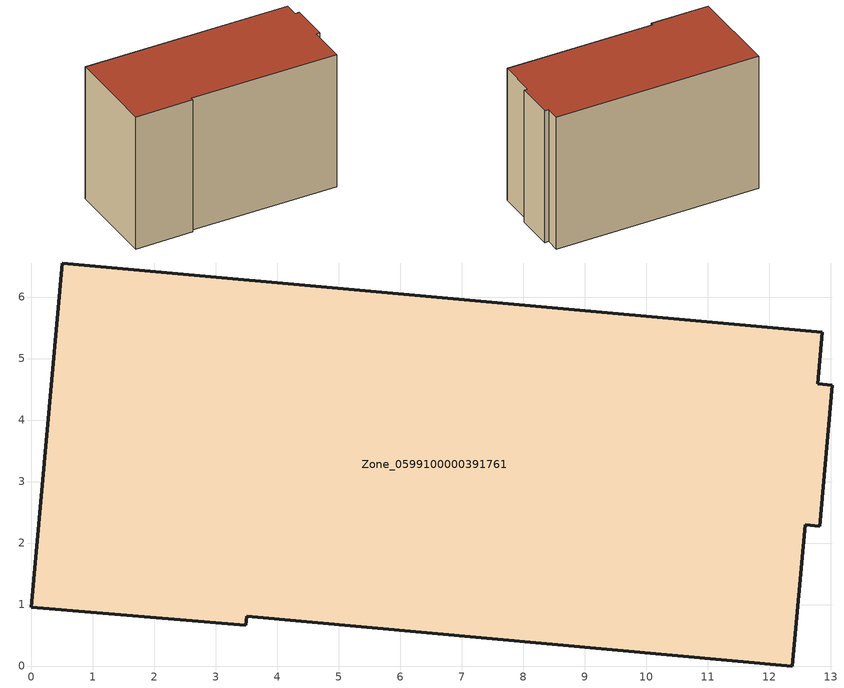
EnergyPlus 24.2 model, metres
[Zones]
Zone_0599100000391761
 floor ground (C_G): 12.79,4.59 13.03,4.57 12.82,2.28 12.58,2.3 12.38,0 3.51,0.81 3.49,0.66 0,0.96 0.51,6.55 12.87,5.43 z0
 wall outside (C_F): 0.51,6.55 0,0.96 3.49,0.66 3.51,0.81 12.38,0 12.58,2.3 12.82,2.28 13.03,4.57 12.79,4.59 12.87,5.43 0.51,6.55 z0:8.46
 roof outside (C_R): 12.87,5.43 0.51,6.55 0,0.96 3.49,0.66 3.51,0.81 12.38,0 12.58,2.3 12.82,2.28 13.03,4.57 12.79,4.59 z8.46
[BUILDING]
Pand.0599100000391761: North Axis=0; Terrain=City; Loads Convergence Tolerance Value=0.04; Temperature Convergence Tolerance Value=0.4; Solar Distribution=FullExterior; Maximum Number of Warmup Days=25; Minimum Number of Warmup Days=1
[Site:Location]
Rotterdam.The.Hague.AP_ZH_NLD Design_Conditions: Latitude=51.96; Longitude=4.45; Time Zone=1; Elevation=-4.5
[SITE:GROUNDTEMPERATURE:BUILDINGSURFACE]
18, 18, 18, 18, 18, 18, 18, 18, 18, 18, 18, 18
[MATERIAL] Thermal Absorptance=0.9; Solar Absorptance=0.7; Visible Absorptance=0.7
Name | Roughness | Thickness | Conductivity | Density | Specific Heat
G.TI.1992-2005 | MediumSmooth | 0.15 | 0.06 | 540 | 1210
F.TI.1992-2005 | Rough | 0.3 | 0.12 | 1920 | 840
R.TI.1992-2005 | MediumRough | 0.2 | 0.08 | 1500 | 1000
[CONSTRUCTION]
C_G: G.TI.1992-2005
C_F: F.TI.1992-2005
C_R: R.TI.1992-2005
[ZONE]
Zone_0599100000391761: Type=1; Multiplier=1; Ceiling Height=Autocalculate; Volume=Autocalculate; Floor Area=autocalculate; Part of Total Floor Area=Yes
[ZONEINFILTRATION:DESIGNFLOWRATE]
Infil_Zone_0599100000391761: Zone or ZoneList or Space or SpaceList=Zone_0599100000391761; Schedule=AlwaysOn; Design Flow Rate Calculation Method=Flow/Area; Flow Rate per Floor Area=0.0015; Constant Term Coefficient=1; Temperature Term Coefficient=0; Velocity Term Coefficient=0; Velocity Squared Term Coefficient=0
[HVACTEMPLATE:ZONE:IDEALLOADSAIRSYSTEM]
Zone_0599100000391761: Maximum Heating Supply Air Temperature=50; Minimum Cooling Supply Air Temperature=13; Maximum Heating Supply Air Humidity Ratio=0.0156; Minimum Cooling Supply Air Humidity Ratio=0.0077; Heating Limit=NoLimit; Cooling Limit=NoLimit; Dehumidification Control Type=ConstantSensibleHeatRatio; Cooling Sensible Heat Ratio=0.7; Dehumidification Setpoint=60; Humidification Control Type=None; Humidification Setpoint=30; Outdoor Air Method=None; Outdoor Air Flow Rate per Person=0.00944; Outdoor Air Flow Rate per Zone Floor Area=0; Outdoor Air Flow Rate per Zone=0; Demand Controlled Ventilation Type=None; Outdoor Air Economizer Type=NoEconomizer; Heat Recovery Type=None; Sensible Heat Recovery Effectiveness=0.7; Latent Heat Recovery Effectiveness=0.65
[ZONECONTROL:THERMOSTAT]
ThermostatControl_Zone_0599100000391761: Zone or ZoneList=Zone_0599100000391761; Control Type Schedule=DualSetpointControlType; Control 1=Thermostat_Zone_0599100000391761; Temperature Difference Between Cutout And Setpoint=0
[THERMOSTATSETPOINT:DUALSETPOINT]
Thermostat_Zone_0599100000391761: Heating Setpoint Temperature Schedule=HeatingSetpoint_Zone_0599100000391761; Cooling Setpoint Temperature Schedule=CoolingSetpoint_Zone_0599100000391761
[SCHEDULE:COMPACT]
HeatingSetpoint_Zone_0599100000391761: Through: 12/31, For: AllDays, Until: 24:00, 21
CoolingSetpoint_Zone_0599100000391761: Through: 12/31, For: AllDays, Until: 24:00, 24
DualSetpointControlType: Through: 12/31, For: AllDays, Until: 24:00, 4
AlwaysOn: Through: 12/31, For: AllDays, Until: 24:00, 1
